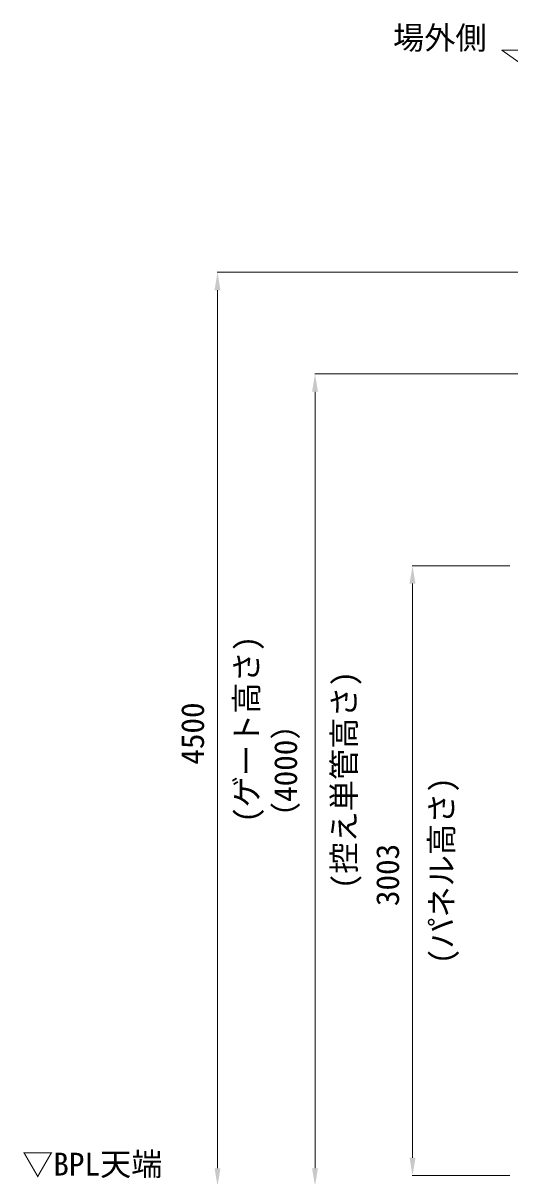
# Model space of a CAD drawing. Units: millimetres, scale not verified. Extents: x -13484 to 18716, y -23100 to 23100.
# Drawn here: x 7012 to 9408, y -17997 to -12319 of the extents above; entities that cross this region are included whole.
import ezdxf
from ezdxf.enums import TextEntityAlignment as Align

# ---------------------------------------------------------------- set-up
doc = ezdxf.new("R2010")
doc.units = ezdxf.units.MM
doc.header["$LTSCALE"] = 150
doc.layers.add('0-B_寸法', color=3, linetype='Continuous', lineweight=18)
doc.layers.add('1-B_文字', color=7, linetype='Continuous', lineweight=18)
doc.styles.add('ＭＳ ゴシック', font='')
doc.styles.get('ＭＳ ゴシック').set_extended_font_data('MS Gothic')

msp = doc.modelspace()

# ---------------------------------------------------------------- linework, layer by layer
at = {"layer": '0-B_寸法'}
for p, q in [((9759.2, -13547), (7967.7, -13547)), ((7968.7, -13635), (7968.7, -17959)), ((9757.6, -14046.9), (8447.7, -14046.9)), ((8448.7, -14135), (8448.7, -17959)), ((9407.7, -14992), (8927.7, -14992)), ((8928.7, -15080), (8928.7, -17907)), ((9407.7, -17995), (8927.7, -17995))]:
    msp.add_line(p, q, dxfattribs=at)
at = {"layer": '0-B_寸法', "color": 91}
for points in [[(7954, -13635), (7968.7, -13547), (7983.3, -13635)], [(8434, -14135), (8448.7, -14046.9), (8463.3, -14135)], [(8914, -15080), (8928.7, -14992), (8943.3, -15080)], [(8914, -17907), (8928.7, -17995), (8943.3, -17907)], [(7954, -17959), (7968.7, -18047), (7983.3, -17959)], [(8434, -17959), (8448.7, -18047), (8463.3, -17959)]]:
    msp.add_solid(points, dxfattribs=at)
at = {"layer": '1-B_文字'}
msp.add_lwpolyline([(10360.6, -12453.2), (9368.7, -12453.2), (9520.1, -12560), (9536.8, -12401.6)], dxfattribs=at)

# ---------------------------------------------------------------- texts
at = {"layer": '0-B_寸法', "style": 'ＭＳ ゴシック'}
for s, p in [('(ゲート高さ)', (8201.6, -16257.8)), ('(控え単管高さ)', (8681.6, -16584.6)), ('4500', (7936, -15971.6)), ('（4000）', (8393.9, -16308.5)), ('(パネル高さ)', (9161.6, -16954.3)), ('3003', (8896, -16668))]:
    msp.add_text(s, height=112.6, rotation=90, dxfattribs=at).set_placement(p, align=Align.BOTTOM_LEFT)
at = {"layer": '1-B_文字', "style": 'ＭＳ ゴシック'}
for s, p in [('場外側', (8832.9, -12482.4)), ('▽BPL天端', (7006.9, -18028.8))]:
    msp.add_text(s, height=112.6, dxfattribs=at).set_placement(p, align=Align.BOTTOM_LEFT)

doc.saveas('drawing.dxf')
